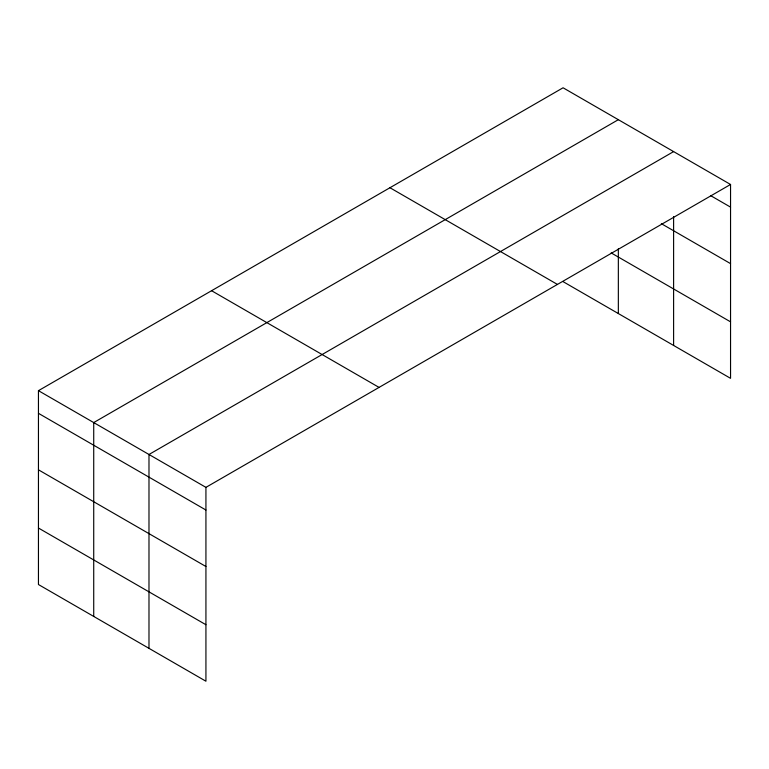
<?xml version="1.0" encoding="UTF-8"?>
<svg xmlns="http://www.w3.org/2000/svg" width="769" height="769" viewBox="0 0 769 769"><rect width="100%" height="100%" fill="white"/><g stroke="black" fill="none" stroke-linecap="round" stroke-linejoin="round"><path stroke-width="1.15" d="M673.606 216.627L673.606 345.454M563.071 281.637L730.55 378.329L730.55 184.473L563.071 87.781L38.45 390.671L38.45 584.527L205.929 681.219L205.929 487.363L38.45 390.671M618.343 119.685L93.722 422.575L93.722 616.44M673.606 151.599L148.984 454.489L148.984 648.344M205.929 487.363L730.55 184.473M710.883 195.768L730.55 207.13M661.33 223.664L730.55 263.623M611.172 252.914L730.55 321.836M389.95 187.732L557.429 284.424M211.571 290.711L379.05 387.403M38.45 413.328L205.929 510.02M38.45 469.821L205.929 566.513M38.45 528.034L205.929 624.726M618.343 248.733L618.343 313.55"/></g></svg>
